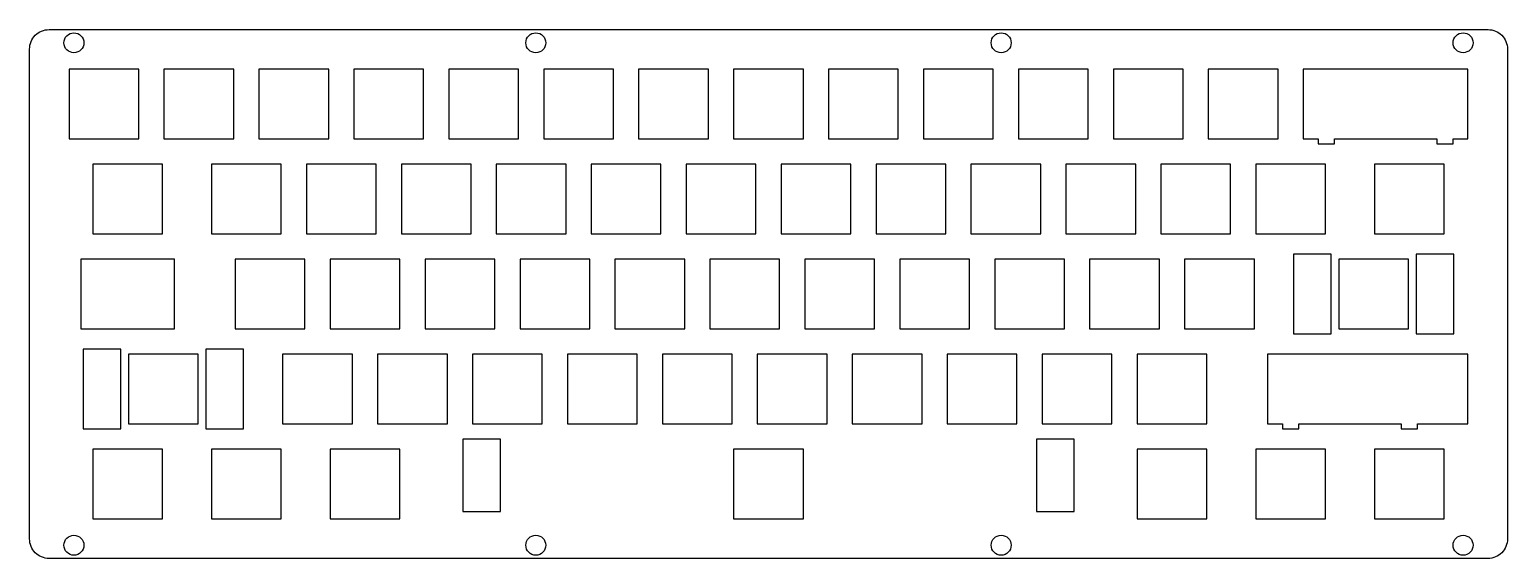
# Model space of a CAD drawing. Header units: millimetres. Extents: x 3 to 299, y 1 to 107.
import ezdxf

# ---------------------------------------------------------------- set-up
doc = ezdxf.new("R2010")
doc.units = ezdxf.units.MM
doc.layers.get('0').update_dxf_attribs({"linetype": 'CONTINUOUS'})

msp = doc.modelspace()

# ---------------------------------------------------------------- linework, layer by layer
msp.add_lwpolyline([(299.09, 5.14, -0.414214), (295.19, 1.24), (6.44, 1.24, -0.414214), (2.54, 5.14), (2.54, 103.39, -0.414214), (6.44, 107.29), (295.19, 107.29, -0.414214), (299.09, 103.39)], format="xyb", close=True)
for points in [[(10.46, 85.37), (24.46, 85.37), (24.46, 99.37), (10.46, 99.37)], [(29.51, 85.37), (43.51, 85.37), (43.51, 99.37), (29.51, 99.37)], [(48.56, 85.37), (62.56, 85.37), (62.56, 99.37), (48.56, 99.37)], [(67.61, 85.37), (81.61, 85.37), (81.61, 99.37), (67.61, 99.37)], [(86.66, 85.37), (100.66, 85.37), (100.66, 99.37), (86.66, 99.37)], [(119.71, 85.37), (119.71, 99.37), (105.71, 99.37), (105.71, 85.37)], [(138.76, 99.37), (124.76, 99.37), (124.76, 85.37), (138.76, 85.37)], [(143.81, 85.37), (157.81, 85.37), (157.81, 99.37), (143.81, 99.37)], [(162.86, 85.37), (176.86, 85.37), (176.86, 99.37), (162.86, 99.37)], [(181.91, 85.37), (195.91, 85.37), (195.91, 99.37), (181.91, 99.37)], [(200.96, 99.37), (200.96, 85.37), (214.96, 85.37), (214.96, 99.37)], [(234.01, 99.37), (220.01, 99.37), (220.01, 85.37), (234.01, 85.37)], [(253.06, 85.37), (253.06, 99.37), (239.06, 99.37), (239.06, 85.37)], [(258.11, 85.37), (261.09, 85.37), (261.09, 84.4), (264.39, 84.4), (264.39, 85.37), (284.89, 85.37), (284.89, 84.4), (288.19, 84.4), (288.19, 85.37), (291.16, 85.37), (291.16, 99.37), (258.11, 99.37)], [(29.22, 80.32), (15.22, 80.32), (15.22, 66.32), (29.22, 66.32)], [(53.04, 66.32), (53.04, 80.32), (39.04, 80.32), (39.04, 66.32)], [(58.09, 66.32), (72.09, 66.32), (72.09, 80.32), (58.09, 80.32)], [(77.14, 80.32), (77.14, 66.32), (91.14, 66.32), (91.14, 80.32)], [(96.19, 66.32), (110.19, 66.32), (110.19, 80.32), (96.19, 80.32)], [(129.24, 66.32), (129.24, 80.32), (115.24, 80.32), (115.24, 66.32)], [(134.29, 80.32), (134.29, 66.32), (148.29, 66.32), (148.29, 80.32)], [(167.34, 80.32), (153.34, 80.32), (153.34, 66.32), (167.34, 66.32)], [(186.39, 80.32), (172.39, 80.32), (172.39, 66.32), (186.39, 66.32)], [(205.44, 80.32), (191.44, 80.32), (191.44, 66.32), (205.44, 66.32)], [(224.49, 80.32), (210.49, 80.32), (210.49, 66.32), (224.49, 66.32)], [(229.54, 80.32), (229.54, 66.32), (243.54, 66.32), (243.54, 80.32)], [(262.59, 80.32), (248.59, 80.32), (248.59, 66.32), (262.59, 66.32)], [(286.4, 66.32), (286.4, 80.32), (272.4, 80.32), (272.4, 66.32)], [(12.84, 47.27), (31.61, 47.27), (31.61, 61.27), (12.84, 61.27)], [(43.8, 61.27), (43.8, 47.27), (57.8, 47.27), (57.8, 61.27)], [(76.85, 47.27), (76.85, 61.27), (62.85, 61.27), (62.85, 47.27)], [(81.9, 47.27), (95.9, 47.27), (95.9, 61.27), (81.9, 61.27)], [(114.95, 61.27), (100.95, 61.27), (100.95, 47.27), (114.95, 47.27)], [(120, 47.27), (134, 47.27), (134, 61.27), (120, 61.27)], [(153.05, 61.27), (139.05, 61.27), (139.05, 47.27), (153.05, 47.27)], [(158.1, 61.27), (158.1, 47.27), (172.1, 47.27), (172.1, 61.27)], [(191.15, 61.27), (177.15, 61.27), (177.15, 47.27), (191.15, 47.27)], [(210.2, 61.27), (196.2, 61.27), (196.2, 47.27), (210.2, 47.27)], [(229.25, 47.27), (229.25, 61.27), (215.25, 61.27), (215.25, 47.27)], [(248.3, 47.27), (248.3, 61.27), (234.3, 61.27), (234.3, 47.27)], [(263.73, 46.3), (263.73, 62.24), (256.16, 62.24), (256.16, 46.3)], [(279.26, 47.27), (279.26, 61.27), (265.25, 61.27), (265.25, 47.27)], [(280.78, 62.24), (280.78, 46.3), (288.35, 46.3), (288.35, 62.24)], [(20.84, 27.25), (20.84, 43.19), (13.27, 43.19), (13.27, 27.25)], [(36.37, 28.22), (36.37, 42.22), (22.37, 42.22), (22.37, 28.22)], [(37.89, 43.19), (37.89, 27.25), (45.47, 27.25), (45.47, 34.72), (45.47, 34.72), (45.47, 37.52), (45.47, 37.52), (45.47, 43.19)], [(53.32, 28.22), (67.32, 28.22), (67.32, 42.22), (53.32, 42.22)], [(72.37, 28.22), (86.37, 28.22), (86.37, 42.22), (72.37, 42.22)], [(105.42, 28.22), (105.42, 42.22), (91.42, 42.22), (91.42, 28.22)], [(110.47, 28.22), (124.47, 28.22), (124.47, 42.22), (110.47, 42.22)], [(143.52, 28.22), (143.52, 42.22), (129.52, 42.22), (129.52, 28.22)], [(148.57, 28.22), (162.57, 28.22), (162.57, 42.22), (148.57, 42.22)], [(167.62, 42.22), (167.62, 28.22), (181.62, 28.22), (181.62, 42.22)], [(186.67, 28.22), (200.67, 28.22), (200.67, 42.22), (186.67, 42.22)], [(205.72, 28.22), (219.72, 28.22), (219.72, 42.22), (205.72, 42.22)], [(238.77, 42.22), (224.77, 42.22), (224.77, 28.22), (238.77, 28.22)], [(277.16, 42.22), (250.97, 42.22), (250.97, 28.22), (253.94, 28.22), (253.94, 27.25), (257.24, 27.25), (257.24, 28.22), (274.49, 28.22), (274.49, 28.22), (277.74, 28.22), (277.74, 27.25), (281.04, 27.25), (281.04, 28.22), (291.16, 28.22), (291.16, 42.22), (277.16, 42.22)], [(97.04, 10.64), (97.04, 25.14), (89.46, 25.14), (89.46, 10.64)], [(204.59, 25.14), (204.59, 13.87), (204.59, 13.87), (204.59, 10.64), (212.16, 10.64), (212.16, 15.67), (212.16, 15.67), (212.16, 18.47), (212.16, 18.47), (212.16, 25.14)], [(29.22, 9.17), (29.22, 23.17), (15.22, 23.17), (15.22, 9.17)], [(53.04, 23.17), (39.04, 23.17), (39.04, 9.17), (53.04, 9.17)], [(76.85, 23.17), (62.85, 23.17), (62.85, 9.17), (76.85, 9.17)], [(157.81, 9.17), (157.81, 23.17), (143.81, 23.17), (143.81, 9.17)], [(238.77, 9.17), (238.77, 23.17), (224.77, 23.17), (224.77, 9.17)], [(248.59, 9.17), (262.59, 9.17), (262.59, 23.17), (248.59, 23.17)], [(286.4, 9.17), (286.4, 23.17), (272.4, 23.17), (272.4, 9.17)]]:
    msp.add_lwpolyline(points, close=True)
for centre in [(11.44, 104.64), (104.12, 104.64), (197.5, 104.64), (290.19, 104.64), (11.44, 3.89), (104.12, 3.89), (197.5, 3.89), (290.19, 3.89)]:
    msp.add_circle(centre, 2)

doc.saveas('drawing.dxf')
